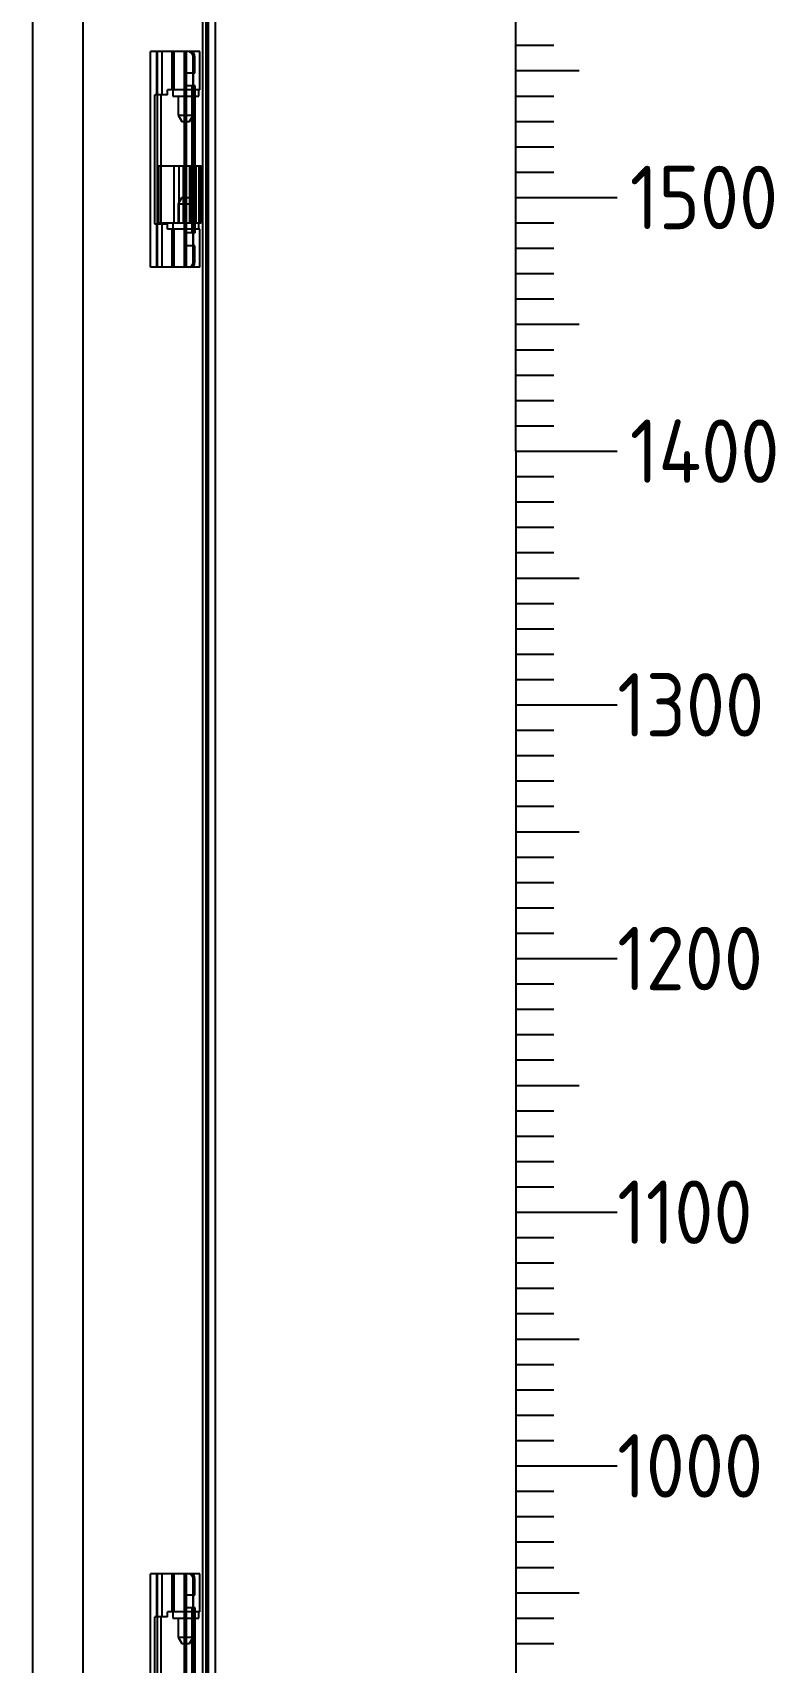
# Model space of a CAD drawing. Header units: millimetres. Extents: x 40929 to 57897, y 13592 to 43737.
# Drawn here: x 47992 to 48285, y 14754 to 15396 of the extents above; entities that cross this region are included whole.
import ezdxf
from ezdxf.enums import TextEntityAlignment as Align

# ---------------------------------------------------------------- set-up
doc = ezdxf.new("R2010")
doc.units = ezdxf.units.MM
doc.layers.add('! NO PLOT !', color=7, linetype='Continuous', true_color=0xff75dd, plot=False)
doc.layers.add('000-PI-ORMAR', color=2, linetype='Continuous')
doc.styles.add('PI0', font='isocpeur.ttf', dxfattribs={"width": 0.9})

# ---------------------------------------------------------------- blocks, each defined once
blk = doc.blocks.new('8806000_2000x800x600')
at = {"layer": '! NO PLOT !'}
for p, q in [((-3075.82, -8.25), (-3075.82, 1831.75)), ((-3095.82, 1826.75), (-3095.82, -3.25)), ((-3049.32, 1183), (-3049.32, 1268)), ((-3029.87, 1268), (-3049.32, 1268)), ((-3046.83, 1251), (-3046.83, 1268)), ((-3046.63, 1183), (-3046.63, 1268)), ((-3044.73, 1251), (-3044.73, 1268)), ((-3040.97, 1268), (-3040.97, 1253)), ((-3040.06, 1253), (-3040.06, 1268)), ((-3035.95, 1183), (-3035.95, 1268)), ((-3035.42, 1253), (-3035.42, 1268)), ((-3035.2, 1183), (-3035.2, 1268)), ((-3032.45, 1266), (-3031.8, 1266)), ((-3032.45, 1185), (-3032.45, 1266)), ((-3031.8, 1259.5), (-3031.8, 1266)), ((-3029.87, 1253), (-3029.87, 1268)), ((-3031.8, 1259.5), (-3035.95, 1259.5)), ((-3032.44, 1191.5), (-3032.44, 1259.5)), ((-3029.87, 1253), (-3042.64, 1253)), ((-3042.64, 1251), (-3042.64, 1253)), ((-3040.52, 1253), (-3040.52, 1250.5)), ((-3031.72, 1254.5), (-3035.95, 1254.5)), ((-3032.87, 1196.5), (-3032.87, 1254.5)), ((-3032.15, 1196.5), (-3032.15, 1254.5)), ((-3031.72, 1196.5), (-3031.72, 1254.5)), ((-3030.32, 1250.5), (-3030.32, 1253)), ((-3047.56, 1200), (-3047.56, 1251)), ((-3042.64, 1251), (-3047.56, 1251)), ((-3045.1, 1200), (-3045.1, 1251)), ((-3040.52, 1250.5), (-3030.32, 1250.5)), ((-3038.37, 1250.5), (-3038.37, 1243.01)), ((-3032.47, 1243.01), (-3032.47, 1250.5)), ((-3038.37, 1243.01), (-3032.47, 1243.01)), ((-3038.37, 1243.01), (-3036.92, 1240.5)), ((-3036.92, 1240.5), (-3033.92, 1240.5)), ((-3033.92, 1240.5), (-3032.47, 1243.01)), ((-3046.12, 1223), (-3046.12, 1200.5)), ((-3046.12, 1223), (-3029.32, 1223)), ((-3040.17, 1223), (-3040.17, 1200.5)), ((-3038.17, 1223), (-3038.17, 1200.5)), ((-3036.49, 1223), (-3036.49, 1200.5)), ((-3036.14, 1223), (-3036.14, 1200.5)), ((-3033.99, 1223), (-3033.99, 1200.5)), ((-3033.64, 1223), (-3033.64, 1200.5)), ((-3033.28, 1223), (-3033.28, 1200.5)), ((-3032.15, 1223), (-3032.15, 1200.5)), ((-3031.4, 1223), (-3031.4, 1200.5)), ((-3031.28, 1200.5), (-3031.28, 1223)), ((-3030.27, 1223), (-3030.27, 1200.5)), ((-3029.52, 1223), (-3029.52, 1200.5)), ((-3036.92, 1210.5), (-3038.37, 1207.99)), ((-3038.37, 1207.99), (-3038.37, 1200.5)), ((-3038.37, 1207.99), (-3032.47, 1207.99)), ((-3036.92, 1210.5), (-3033.92, 1210.5)), ((-3032.47, 1207.99), (-3033.92, 1210.5)), ((-3032.47, 1200.5), (-3032.47, 1207.99)), ((-3042.64, 1200), (-3047.56, 1200)), ((-3046.83, 1183), (-3046.83, 1200)), ((-3046.12, 1200.5), (-3029.32, 1200.5)), ((-3044.73, 1183), (-3044.73, 1200)), ((-3042.64, 1198), (-3042.64, 1200)), ((-3029.87, 1198), (-3042.64, 1198)), ((-3040.97, 1198), (-3040.97, 1183)), ((-3040.52, 1200.5), (-3040.52, 1198)), ((-3040.06, 1183), (-3040.06, 1198)), ((-3031.72, 1196.5), (-3035.95, 1196.5)), ((-3035.42, 1183), (-3035.42, 1198)), ((-3030.32, 1198), (-3030.32, 1200.5)), ((-3029.87, 1183), (-3029.87, 1198)), ((-3031.8, 1191.5), (-3035.95, 1191.5)), ((-3031.8, 1185), (-3031.8, 1191.5)), ((-3029.87, 1183), (-3049.32, 1183)), ((-3032.45, 1185), (-3031.8, 1185)), ((-3049.32, 583), (-3049.32, 668)), ((-3029.87, 668), (-3049.32, 668)), ((-3046.83, 651), (-3046.83, 668)), ((-3046.63, 583), (-3046.63, 668)), ((-3044.73, 651), (-3044.73, 668)), ((-3040.97, 668), (-3040.97, 653)), ((-3040.06, 653), (-3040.06, 668)), ((-3035.95, 583), (-3035.95, 668)), ((-3035.42, 653), (-3035.42, 668)), ((-3035.2, 583), (-3035.2, 668)), ((-3032.45, 666), (-3031.8, 666)), ((-3032.45, 585), (-3032.45, 666)), ((-3031.8, 659.5), (-3031.8, 666)), ((-3029.87, 653), (-3029.87, 668)), ((-3031.8, 659.5), (-3035.95, 659.5)), ((-3032.44, 591.5), (-3032.44, 659.5)), ((-3047.56, 600), (-3047.56, 651)), ((-3042.64, 651), (-3047.56, 651)), ((-3045.1, 600), (-3045.1, 651)), ((-3029.87, 653), (-3042.64, 653)), ((-3042.64, 651), (-3042.64, 653)), ((-3040.52, 653), (-3040.52, 650.5)), ((-3040.52, 650.5), (-3030.32, 650.5)), ((-3038.37, 650.5), (-3038.37, 643.01)), ((-3031.72, 654.5), (-3035.95, 654.5)), ((-3032.87, 596.5), (-3032.87, 654.5)), ((-3032.47, 643.01), (-3032.47, 650.5)), ((-3032.15, 596.5), (-3032.15, 654.5)), ((-3031.72, 596.5), (-3031.72, 654.5)), ((-3030.32, 650.5), (-3030.32, 653)), ((-3038.37, 643.01), (-3036.92, 640.5)), ((-3038.37, 643.01), (-3032.47, 643.01)), ((-3033.92, 640.5), (-3032.47, 643.01)), ((-3036.92, 640.5), (-3033.92, 640.5))]:
    blk.add_line(p, q, dxfattribs=at)
for centre, start_param, end_param in [((-3034.38, 1266), 4.712389, 6.283185), ((-3033.73, 1266), 4.712389, 6.283185), ((-3034.38, 1185), 3.141593, 4.712389), ((-3033.73, 1185), 3.141593, 4.712389), ((-3034.38, 666), 4.712389, 6.283185), ((-3033.73, 666), 4.712389, 6.283185)]:
    blk.add_ellipse(centre, major_axis=(0, 2), ratio=0.965926, start_param=start_param, end_param=end_param, dxfattribs=at)
at = {"layer": '000-PI-ORMAR'}
for p, q in [((-3028.83, 1904), (-3028.83, -80.5)), ((-3027.33, 1904), (-3027.33, -80.5)), ((-3027.32, -80.5), (-3027.32, 1904)), ((-3026.55, 1883.5), (-3026.55, -67.5)), ((-3023.83, 1883.5), (-3023.83, -67.5))]:
    blk.add_line(p, q, dxfattribs=at)

msp = doc.modelspace()

# ---------------------------------------------------------------- linework, layer by layer
for p, q in [((48182.931, 15231.22), (48182.931, 16031.22)), ((48182.931, 15391.22), (48197.931, 15391.22)), ((48182.931, 15381.22), (48207.931, 15381.22)), ((48182.931, 15371.22), (48197.931, 15371.22)), ((48182.931, 15361.22), (48197.931, 15361.22)), ((48182.931, 15351.22), (48197.931, 15351.22)), ((48182.931, 15341.22), (48197.931, 15341.22)), ((48182.931, 15331.22), (48222.931, 15331.22)), ((48182.931, 15321.22), (48197.931, 15321.22)), ((48182.931, 15311.22), (48197.931, 15311.22)), ((48182.931, 15301.22), (48197.931, 15301.22)), ((48182.931, 15291.22), (48197.931, 15291.22)), ((48182.931, 15281.22), (48207.931, 15281.22)), ((48182.931, 15271.22), (48197.931, 15271.22)), ((48182.931, 15261.22), (48197.931, 15261.22)), ((48182.931, 15251.22), (48197.931, 15251.22)), ((48182.931, 15241.22), (48197.931, 15241.22)), ((48182.931, 15231.22), (48222.931, 15231.22)), ((48182.931, 15231.22), (48182.931, 14371.22)), ((48182.931, 15231.22), (48222.931, 15231.22)), ((48182.931, 15221.22), (48197.931, 15221.22)), ((48182.931, 15211.22), (48197.931, 15211.22)), ((48182.931, 15201.22), (48197.931, 15201.22)), ((48182.931, 15191.22), (48197.931, 15191.22)), ((48182.931, 15181.22), (48207.931, 15181.22)), ((48182.931, 15171.22), (48197.931, 15171.22)), ((48182.931, 15161.22), (48197.931, 15161.22)), ((48182.931, 15151.22), (48197.931, 15151.22)), ((48182.931, 15141.22), (48197.931, 15141.22)), ((48182.931, 15131.22), (48222.931, 15131.22)), ((48182.931, 15121.22), (48197.931, 15121.22)), ((48182.931, 15111.22), (48197.931, 15111.22)), ((48182.931, 15101.22), (48197.931, 15101.22)), ((48182.931, 15091.22), (48197.931, 15091.22)), ((48182.931, 15081.22), (48207.931, 15081.22)), ((48182.931, 15071.22), (48197.931, 15071.22)), ((48182.931, 15061.22), (48197.931, 15061.22)), ((48182.931, 15051.22), (48197.931, 15051.22)), ((48182.931, 15041.22), (48197.931, 15041.22)), ((48182.931, 15031.22), (48222.931, 15031.22)), ((48182.931, 15031.22), (48222.931, 15031.22)), ((48182.931, 15031.22), (48222.931, 15031.22)), ((48182.931, 15021.22), (48197.931, 15021.22)), ((48182.931, 15011.22), (48197.931, 15011.22)), ((48182.931, 15001.22), (48197.931, 15001.22)), ((48182.931, 14991.22), (48197.931, 14991.22)), ((48182.931, 14981.22), (48207.931, 14981.22)), ((48182.931, 14971.22), (48197.931, 14971.22)), ((48182.931, 14961.22), (48197.931, 14961.22)), ((48182.931, 14951.22), (48197.931, 14951.22)), ((48182.931, 14941.22), (48197.931, 14941.22)), ((48182.931, 14931.22), (48222.931, 14931.22)), ((48182.931, 14921.22), (48197.931, 14921.22)), ((48182.931, 14911.22), (48197.931, 14911.22)), ((48182.931, 14901.22), (48197.931, 14901.22)), ((48182.931, 14891.22), (48197.931, 14891.22)), ((48182.931, 14881.22), (48207.931, 14881.22)), ((48182.931, 14871.22), (48197.931, 14871.22)), ((48182.931, 14861.22), (48197.931, 14861.22)), ((48182.931, 14851.22), (48197.931, 14851.22)), ((48182.931, 14841.22), (48197.931, 14841.22)), ((48182.931, 14831.22), (48222.931, 14831.22)), ((48182.931, 14831.22), (48222.931, 14831.22)), ((48182.931, 14831.22), (48222.931, 14831.22)), ((48182.931, 14831.22), (48222.931, 14831.22)), ((48182.931, 14821.22), (48197.931, 14821.22)), ((48182.931, 14811.22), (48197.931, 14811.22)), ((48182.931, 14801.22), (48197.931, 14801.22)), ((48182.931, 14791.22), (48197.931, 14791.22)), ((48182.931, 14781.22), (48207.931, 14781.22)), ((48182.931, 14771.22), (48197.931, 14771.22)), ((48182.931, 14761.22), (48197.931, 14761.22))]:
    msp.add_line(p, q)

# ---------------------------------------------------------------- block references
msp.add_blockref('8806000_2000x800x600', (51088.26, 14120.721))

# ---------------------------------------------------------------- texts
at = {"style": 'PI0', "width": 0.9}
for s, p in [('1500', (48227.902, 15331.22)), ('1400', (48227.902, 15231.22)), ('1300', (48222.931, 15131.22)), ('1200', (48222.931, 15031.22)), ('1100', (48222.931, 14931.22)), ('1000', (48222.931, 14831.22))]:
    msp.add_text(s, height=25, dxfattribs=at).set_placement(p, align=Align.MIDDLE_LEFT)

doc.saveas('drawing.dxf')
